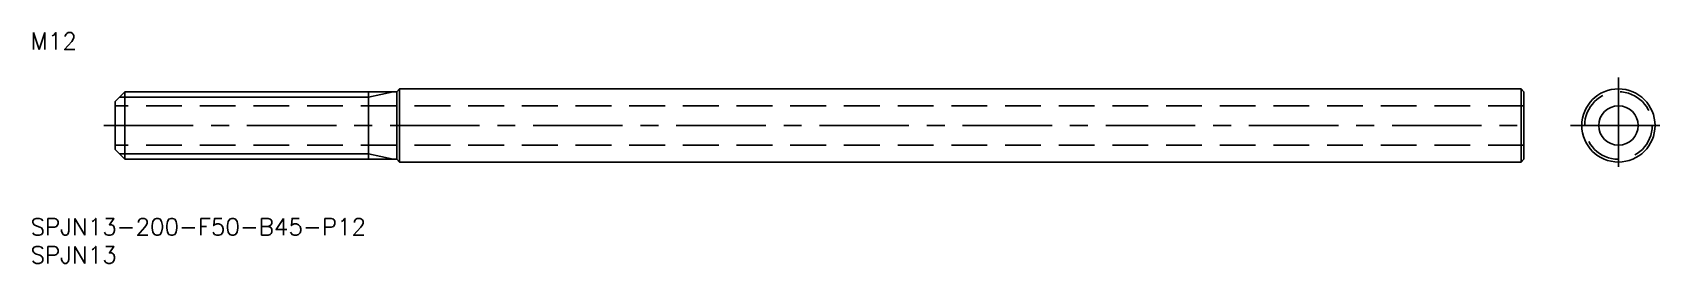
# Model space of a CAD drawing. Extents: x 0 to 290, y -8 to 33.
import ezdxf

# ---------------------------------------------------------------- set-up
doc = ezdxf.new("R2010")
doc.units = 0
doc.header["$LTSCALE"] = 0.5
doc.linetypes.add('CENTER', pattern=[50.8, 31.75, -6.35, 6.35, -6.35])
doc.linetypes.add('DASHED', pattern=[19.05, 12.7, -6.35])
for name, color, linetype in [('MSM_CENTER', 1, 'CENTER'), ('MSM_CONTINUOUS', 7, 'CONTINUOUS'), ('MSM_DASHED', 4, 'DASHED'), ('MSM_NARROW', 5, 'CONTINUOUS'), ('MSM_PART_NUMBER', 7, 'CONTINUOUS')]:
    doc.layers.add(name, color=color, linetype=linetype)
doc.styles.get("Standard").update_dxf_attribs({"font": 'txt.shx', "height": 1, "bigfont": 'bigfont.shx'})

# ---------------------------------------------------------------- blocks, each defined once
blk = doc.blocks.new('*U4')
at = {"layer": 'MSM_PART_NUMBER'}
blk.add_text('SPJN13-200-F50-B45-P12', height=3, dxfattribs=at).set_placement((0, -3))
blk = doc.blocks.new('*U5')
at = {"layer": 'MSM_PART_NUMBER'}
blk.add_text('SPJN13', height=3, dxfattribs=at).set_placement((0, -8))
blk = doc.blocks.new('*U6')
at = {"layer": 'MSM_PART_NUMBER'}
blk.add_text('M12', height=3, dxfattribs=at).set_placement((0, 30))

msp = doc.modelspace()

# ---------------------------------------------------------------- linework, layer by layer
at = {"layer": 'MSM_CENTER'}
for p, q in [((281.77, 25), (281.77, 8)), ((13, 16.5), (267, 16.5)), ((273.27, 16.5), (290.27, 16.5))]:
    msp.add_line(p, q, dxfattribs=at)
at = {"layer": 'MSM_CONTINUOUS'}
for p, q in [((16.75, 22.5), (15, 20.75)), ((15, 12.25), (15, 20.75)), ((65, 22.5), (16.75, 22.5)), ((16.75, 22.5), (16.75, 10.5)), ((60, 10.5), (60, 22.5)), ((65, 22.5), (65.5, 23)), ((65, 22.5), (65, 10.5)), ((65.5, 23), (264.5, 23)), ((65.5, 23), (65.5, 10)), ((264.5, 23), (264.5, 10)), ((265, 22.5), (264.5, 23)), ((265, 22.5), (265, 10.5)), ((16.75, 10.5), (15, 12.25)), ((65, 10.5), (16.75, 10.5)), ((65.5, 10), (65, 10.5)), ((65.5, 10), (264.5, 10)), ((264.5, 10), (265, 10.5))]:
    msp.add_line(p, q, dxfattribs=at)
for radius in [6.5, 3.5]:
    msp.add_circle((281.77, 16.5), radius, dxfattribs=at)
at = {"layer": 'MSM_DASHED'}
for p, q in [((265, 20), (15, 20)), ((265, 13), (15, 13))]:
    msp.add_line(p, q, dxfattribs=at)
msp.add_circle((281.77, 16.5), 6, dxfattribs=at)
at = {"layer": 'MSM_NARROW'}
for p, q in [((60, 21.55), (15.8, 21.55)), ((60, 21.55), (64.38, 22.5)), ((60, 11.45), (15.8, 11.45)), ((60, 11.45), (64.38, 10.5))]:
    msp.add_line(p, q, dxfattribs=at)

# ---------------------------------------------------------------- block references
at = {"layer": 'MSM_CONTINUOUS'}
for name in ['*U6', '*U4', '*U5']:
    msp.add_blockref(name, (0, 0), dxfattribs=at)

doc.saveas('drawing.dxf')
